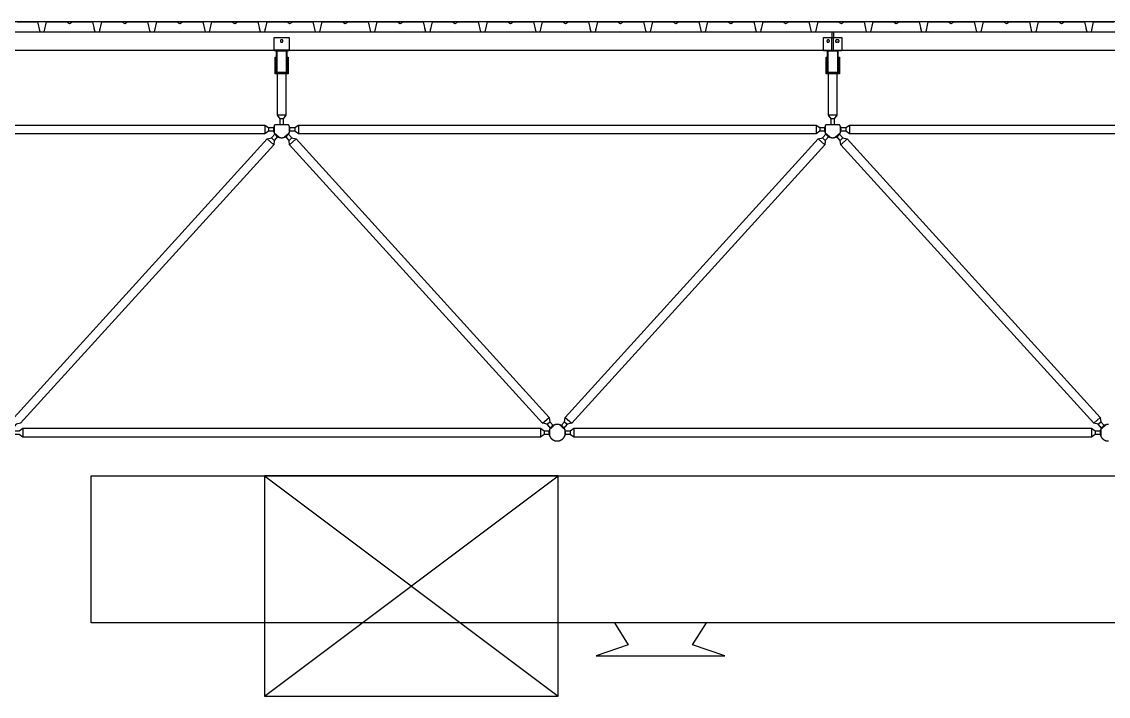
# Model space of a CAD drawing. Header units: centimetres. Extents: x 26200 to 152500, y -600 to 9300.
# Drawn here: x 144473 to 145065, y 1680 to 2047 of the extents above; entities that cross this region are included whole.
import ezdxf

# ---------------------------------------------------------------- set-up
doc = ezdxf.new("R2010")
doc.units = ezdxf.units.CM
for name, color, linetype in [('ROTAS-KESIT-KANAL-DONUS', 4, 'Continuous'), ('ROTAS-KESIT-KANAL-UFLEME', 20, 'Continuous'), ('ROTAS-MIMARI-KESIT', 8, 'Continuous')]:
    doc.layers.add(name, color=color, linetype=linetype)

msp = doc.modelspace()

# ---------------------------------------------------------------- linework, layer by layer
at = {"layer": 'ROTAS-KESIT-KANAL-DONUS'}
for p, q in [((144605.31, 1680), (144765.31, 1800)), ((144605.31, 1800), (144765.31, 1680))]:
    msp.add_line(p, q, dxfattribs=at)
msp.add_lwpolyline([(144605.31, 1680), (144765.31, 1680), (144765.31, 1800), (144605.31, 1800)], close=True, dxfattribs=at)
at = {"layer": 'ROTAS-KESIT-KANAL-UFLEME'}
msp.add_lwpolyline([(144511.07, 1800), (145133.04, 1800), (145133.04, 1720), (144511.07, 1720)], close=True, dxfattribs=at)
msp.add_lwpolyline([(144795.92, 1720), (144803.42, 1708), (144785.92, 1702), (144855.92, 1702), (144838.42, 1708), (144845.92, 1720)], dxfattribs=at)
at = {"layer": 'ROTAS-MIMARI-KESIT'}
for points in [[(147194.7, 2046.99), (129122.2, 2046.99)], [(144470.74, 2046.99), (144481.74, 2046.99), (144482.99, 2041.49), (144485.49, 2041.49), (144486.74, 2046.99), (144497.74, 2046.99), (144499.24, 2045.99), (144500.74, 2046.99), (144511.74, 2046.99), (144512.99, 2041.49), (144515.49, 2041.49), (144515.93, 2043.44)], [(144512.54, 2043.44), (144512.99, 2041.49), (144515.49, 2041.49), (144516.74, 2046.99), (144527.74, 2046.99), (144529.24, 2045.99), (144530.74, 2046.99), (144541.74, 2046.99), (144542.99, 2041.49), (144545.49, 2041.49), (144546.74, 2046.99), (144557.74, 2046.99), (144559.24, 2045.99), (144560.74, 2046.99), (144571.74, 2046.99), (144572.99, 2041.49), (144575.49, 2041.49), (144576.74, 2046.99), (144587.74, 2046.99), (144589.24, 2045.99), (144590.74, 2046.99), (144601.74, 2046.99), (144602.99, 2041.49), (144605.49, 2041.49), (144605.93, 2043.44)], [(144602.54, 2043.44), (144602.99, 2041.49), (144605.49, 2041.49), (144606.74, 2046.99), (144617.74, 2046.99), (144619.24, 2045.99), (144620.74, 2046.99), (144631.74, 2046.99), (144632.99, 2041.49), (144635.49, 2041.49), (144636.74, 2046.99), (144647.74, 2046.99), (144649.24, 2045.99), (144650.74, 2046.99), (144661.74, 2046.99), (144662.99, 2041.49), (144665.49, 2041.49), (144666.74, 2046.99), (144677.74, 2046.99), (144679.24, 2045.99), (144680.74, 2046.99), (144691.74, 2046.99), (144692.99, 2041.49), (144695.49, 2041.49), (144695.93, 2043.44)], [(144692.54, 2043.44), (144692.99, 2041.49), (144695.49, 2041.49), (144696.74, 2046.99), (144707.74, 2046.99), (144709.24, 2045.99), (144710.74, 2046.99), (144721.74, 2046.99), (144722.99, 2041.49), (144725.49, 2041.49), (144726.74, 2046.99), (144737.74, 2046.99), (144739.24, 2045.99), (144740.74, 2046.99), (144751.74, 2046.99), (144752.99, 2041.49), (144755.49, 2041.49), (144756.74, 2046.99), (144767.74, 2046.99), (144769.24, 2045.99), (144770.74, 2046.99), (144781.74, 2046.99), (144782.99, 2041.49), (144785.49, 2041.49), (144785.93, 2043.44)], [(144782.54, 2043.44), (144782.99, 2041.49), (144785.49, 2041.49), (144786.74, 2046.99), (144797.74, 2046.99), (144799.24, 2045.99), (144800.74, 2046.99), (144811.74, 2046.99), (144812.99, 2041.49), (144815.49, 2041.49), (144816.74, 2046.99), (144827.74, 2046.99), (144829.24, 2045.99), (144830.74, 2046.99), (144841.74, 2046.99), (144842.99, 2041.49), (144845.49, 2041.49), (144846.74, 2046.99), (144857.74, 2046.99), (144859.24, 2045.99), (144860.74, 2046.99), (144871.74, 2046.99), (144872.99, 2041.49), (144875.49, 2041.49), (144875.93, 2043.44)], [(144872.54, 2043.44), (144872.99, 2041.49), (144875.49, 2041.49), (144876.74, 2046.99), (144887.74, 2046.99), (144889.24, 2045.99), (144890.74, 2046.99), (144901.74, 2046.99), (144902.99, 2041.49), (144905.49, 2041.49), (144906.74, 2046.99), (144917.74, 2046.99), (144919.24, 2045.99), (144920.74, 2046.99), (144931.74, 2046.99), (144932.99, 2041.49), (144935.49, 2041.49), (144936.74, 2046.99), (144947.74, 2046.99), (144949.24, 2045.99), (144950.74, 2046.99), (144961.74, 2046.99), (144962.99, 2041.49), (144965.49, 2041.49), (144965.93, 2043.44)], [(144962.54, 2043.44), (144962.99, 2041.49), (144965.49, 2041.49), (144966.74, 2046.99), (144977.74, 2046.99), (144979.24, 2045.99), (144980.74, 2046.99), (144991.74, 2046.99), (144992.99, 2041.49), (144995.49, 2041.49), (144996.74, 2046.99), (145007.74, 2046.99), (145009.24, 2045.99), (145010.74, 2046.99), (145021.74, 2046.99), (145022.99, 2041.49), (145025.49, 2041.49), (145026.74, 2046.99), (145037.74, 2046.99), (145039.24, 2045.99), (145040.74, 2046.99), (145051.74, 2046.99), (145052.99, 2041.49), (145055.49, 2041.49), (145055.93, 2043.44)], [(145052.54, 2043.44), (145052.99, 2041.49), (145055.49, 2041.49), (145056.74, 2046.99), (145067.74, 2046.99)], [(138119.7, 2041.49), (147187.2, 2041.49)], [(144914.2, 2041.49), (144914.2, 2038.49)], [(144915.2, 2041.49), (144915.2, 2038.49)], [(144914.2, 2031.49), (144914.2, 2038.49)], [(144915.2, 2031.49), (144915.2, 2038.49)], [(144916.9, 2037.19), (144916.88, 2037.19), (144916.87, 2037.19), (144916.85, 2037.18), (144916.83, 2037.18), (144916.82, 2037.18), (144916.8, 2037.18), (144916.79, 2037.18), (144916.77, 2037.17), (144916.75, 2037.17), (144916.74, 2037.17), (144916.72, 2037.16), (144916.7, 2037.16), (144916.69, 2037.15), (144916.67, 2037.15), (144916.66, 2037.14), (144916.64, 2037.14), (144916.62, 2037.13), (144916.61, 2037.12), (144916.59, 2037.12), (144916.58, 2037.11), (144916.56, 2037.1), (144916.54, 2037.09), (144916.53, 2037.08), (144916.51, 2037.07), (144916.5, 2037.06), (144916.48, 2037.05), (144916.47, 2037.04), (144916.46, 2037.03), (144916.44, 2037.02), (144916.43, 2037.01), (144916.42, 2036.99), (144916.4, 2036.98), (144916.39, 2036.97), (144916.38, 2036.96), (144916.37, 2036.94), (144916.35, 2036.93), (144916.34, 2036.91), (144916.33, 2036.9), (144916.32, 2036.88), (144916.31, 2036.87), (144916.3, 2036.85), (144916.29, 2036.84), (144916.28, 2036.82), (144916.28, 2036.81), (144916.27, 2036.79), (144916.26, 2036.78), (144916.25, 2036.76), (144916.25, 2036.74), (144916.24, 2036.73), (144916.23, 2036.71), (144916.23, 2036.7), (144916.22, 2036.68), (144916.22, 2036.66), (144916.22, 2036.65), (144916.21, 2036.63), (144916.21, 2036.61), (144916.21, 2036.6), (144916.2, 2036.58), (144916.2, 2036.57), (144916.2, 2036.55), (144916.2, 2036.53), (144916.2, 2036.52), (144916.2, 2036.5), (144916.2, 2036.49), (144916.2, 2036.47), (144916.2, 2036.46), (144916.2, 2036.44), (144916.2, 2036.42), (144916.2, 2036.41), (144916.2, 2036.39), (144916.21, 2036.38), (144916.21, 2036.36), (144916.21, 2036.34), (144916.22, 2036.33), (144916.22, 2036.31), (144916.22, 2036.29), (144916.23, 2036.28), (144916.23, 2036.26), (144916.24, 2036.25), (144916.25, 2036.23), (144916.25, 2036.21), (144916.26, 2036.2), (144916.27, 2036.18), (144916.28, 2036.16), (144916.28, 2036.15), (144916.29, 2036.13), (144916.3, 2036.12), (144916.31, 2036.1), (144916.32, 2036.09), (144916.33, 2036.07), (144916.34, 2036.06), (144916.35, 2036.05), (144916.37, 2036.03), (144916.38, 2036.02), (144916.39, 2036), (144916.4, 2035.99), (144916.42, 2035.98), (144916.43, 2035.97), (144916.44, 2035.95), (144916.46, 2035.94), (144916.47, 2035.93), (144916.48, 2035.92), (144916.5, 2035.91), (144916.51, 2035.9), (144916.53, 2035.89), (144916.54, 2035.88), (144916.56, 2035.87), (144916.58, 2035.86), (144916.59, 2035.86), (144916.61, 2035.85), (144916.62, 2035.84), (144916.64, 2035.84), (144916.66, 2035.83), (144916.67, 2035.82), (144916.69, 2035.82), (144916.7, 2035.81), (144916.72, 2035.81), (144916.74, 2035.81), (144916.75, 2035.8), (144916.77, 2035.8), (144916.79, 2035.8), (144916.8, 2035.79), (144916.82, 2035.79), (144916.83, 2035.79), (144916.85, 2035.79), (144916.87, 2035.79), (144916.88, 2035.79), (144916.9, 2035.79)], [(144917.5, 2037.19), (144916.9, 2037.19)], [(144917.5, 2035.79), (144916.9, 2035.79)], [(144917.5, 2035.79), (144917.51, 2035.79), (144917.53, 2035.79), (144917.54, 2035.79), (144917.56, 2035.79), (144917.58, 2035.79), (144917.59, 2035.79), (144917.61, 2035.8), (144917.62, 2035.8), (144917.64, 2035.8), (144917.66, 2035.81), (144917.67, 2035.81), (144917.69, 2035.81), (144917.71, 2035.82), (144917.72, 2035.82), (144917.74, 2035.83), (144917.76, 2035.84), (144917.77, 2035.84), (144917.79, 2035.85), (144917.8, 2035.86), (144917.82, 2035.86), (144917.83, 2035.87), (144917.85, 2035.88), (144917.87, 2035.89), (144917.88, 2035.9), (144917.9, 2035.91), (144917.91, 2035.92), (144917.92, 2035.93), (144917.94, 2035.94), (144917.95, 2035.95), (144917.97, 2035.97), (144917.98, 2035.98), (144917.99, 2035.99), (144918.01, 2036), (144918.02, 2036.02), (144918.03, 2036.03), (144918.04, 2036.05), (144918.05, 2036.06), (144918.06, 2036.07), (144918.07, 2036.09), (144918.08, 2036.1), (144918.09, 2036.12), (144918.1, 2036.13), (144918.11, 2036.15), (144918.12, 2036.16), (144918.13, 2036.18), (144918.13, 2036.2), (144918.14, 2036.21), (144918.15, 2036.23), (144918.15, 2036.25), (144918.16, 2036.26), (144918.17, 2036.28), (144918.17, 2036.29), (144918.17, 2036.31), (144918.18, 2036.33), (144918.18, 2036.34), (144918.19, 2036.36), (144918.19, 2036.38), (144918.19, 2036.39), (144918.19, 2036.41), (144918.19, 2036.42), (144918.2, 2036.44), (144918.2, 2036.46), (144918.2, 2036.47), (144918.2, 2036.49), (144918.2, 2036.5), (144918.2, 2036.52), (144918.2, 2036.53), (144918.19, 2036.55), (144918.19, 2036.57), (144918.19, 2036.58), (144918.19, 2036.6), (144918.19, 2036.61), (144918.18, 2036.63), (144918.18, 2036.65), (144918.17, 2036.66), (144918.17, 2036.68), (144918.17, 2036.7), (144918.16, 2036.71), (144918.15, 2036.73), (144918.15, 2036.74), (144918.14, 2036.76), (144918.13, 2036.78), (144918.13, 2036.79), (144918.12, 2036.81), (144918.11, 2036.82), (144918.1, 2036.84), (144918.09, 2036.85), (144918.08, 2036.87), (144918.07, 2036.88), (144918.06, 2036.9), (144918.05, 2036.91), (144918.04, 2036.93), (144918.03, 2036.94), (144918.02, 2036.96), (144918.01, 2036.97), (144917.99, 2036.98), (144917.98, 2036.99), (144917.97, 2037.01), (144917.95, 2037.02), (144917.94, 2037.03), (144917.92, 2037.04), (144917.91, 2037.05), (144917.9, 2037.06), (144917.88, 2037.07), (144917.87, 2037.08), (144917.85, 2037.09), (144917.83, 2037.1), (144917.82, 2037.11), (144917.8, 2037.12), (144917.79, 2037.12), (144917.77, 2037.13), (144917.76, 2037.14), (144917.74, 2037.14), (144917.72, 2037.15), (144917.71, 2037.15), (144917.69, 2037.16), (144917.67, 2037.16), (144917.66, 2037.17), (144917.64, 2037.17), (144917.62, 2037.17), (144917.61, 2037.18), (144917.59, 2037.18), (144917.58, 2037.18), (144917.56, 2037.18), (144917.54, 2037.18), (144917.53, 2037.19), (144917.51, 2037.19), (144917.5, 2037.19)], [(138119.7, 2031.49), (147187.2, 2031.49)], [(144618.7, 2031.49), (144610.7, 2031.49)], [(144617.7, 2019.19), (144617.7, 2031.19), (144611.7, 2031.19), (144611.7, 2019.19)], [(144909.7, 2031.49), (144919.7, 2031.49)], [(144917.7, 2019.19), (144917.7, 2031.19), (144911.7, 2031.19), (144911.7, 2019.19)], [(144611.1, 2025.89), (144611.6, 2025.89)], [(144611.1, 2024.49), (144611.6, 2024.49)], [(144617.8, 2025.89), (144618.3, 2025.89)], [(144617.8, 2024.49), (144618.3, 2024.49)], [(144911.1, 2025.89), (144911.6, 2025.89)], [(144911.1, 2024.49), (144911.6, 2024.49)], [(144917.8, 2025.89), (144918.3, 2025.89)], [(144917.8, 2024.49), (144918.3, 2024.49)], [(144612.28, 2018.69), (144612.28, 1996.09), (144613.7, 1994.09), (144613.7, 1991.09)], [(144615.7, 1991.09), (144615.7, 1994.09), (144617.11, 1996.09), (144617.11, 2018.69)], [(144912.28, 2018.69), (144912.28, 1996.09), (144913.7, 1994.09), (144913.7, 1991.09)], [(144915.7, 1991.09), (144915.7, 1994.09), (144917.11, 1996.09), (144917.11, 2018.69)], [(144617.11, 1996.09), (144612.28, 1996.09)], [(144615.7, 1994.09), (144613.7, 1994.09)], [(144917.11, 1996.09), (144912.28, 1996.09)], [(144915.7, 1994.09), (144913.7, 1994.09)], [(144318.8, 1989.39), (144321.8, 1989.39), (144323.8, 1990.8), (144605.6, 1990.8), (144607.6, 1989.39), (144610.6, 1989.39)], [(144605.6, 1990.8), (144605.6, 1985.97)], [(144607.6, 1989.39), (144607.6, 1987.39)], [(144611.1, 1991.09), (144611.01, 1990.97), (144610.93, 1990.84), (144610.85, 1990.71), (144610.77, 1990.58), (144610.7, 1990.45), (144610.63, 1990.31), (144610.56, 1990.17), (144610.51, 1990.02), (144610.45, 1989.88), (144610.43, 1989.8), (144610.4, 1989.73), (144610.38, 1989.65), (144610.36, 1989.57), (144610.34, 1989.5), (144610.32, 1989.42), (144610.3, 1989.34), (144610.28, 1989.26), (144610.27, 1989.19), (144610.26, 1989.11), (144610.24, 1989.03), (144610.23, 1988.95), (144610.22, 1988.87), (144610.22, 1988.79), (144610.21, 1988.71), (144610.2, 1988.63), (144610.2, 1988.55), (144610.2, 1988.47), (144610.2, 1988.39), (144610.2, 1988.31), (144610.2, 1988.23), (144610.2, 1988.15), (144610.21, 1988.07), (144610.21, 1987.99), (144610.22, 1987.92), (144610.23, 1987.84), (144610.24, 1987.76), (144610.25, 1987.68), (144610.28, 1987.53), (144610.31, 1987.37), (144610.35, 1987.22), (144610.39, 1987.07), (144610.44, 1986.93), (144610.49, 1986.79), (144610.55, 1986.65), (144610.61, 1986.51), (144610.67, 1986.37), (144610.74, 1986.24), (144610.81, 1986.11), (144610.89, 1985.98), (144610.98, 1985.86), (144611.07, 1985.73), (144611.16, 1985.61), (144611.26, 1985.49), (144611.36, 1985.37), (144611.47, 1985.25), (144611.52, 1985.2), (144611.58, 1985.14), (144611.64, 1985.09), (144611.69, 1985.04), (144611.75, 1984.98), (144611.81, 1984.93), (144611.88, 1984.88), (144611.94, 1984.83), (144612, 1984.78), (144612.07, 1984.74), (144612.13, 1984.69), (144612.2, 1984.65), (144612.26, 1984.6), (144612.33, 1984.56), (144612.4, 1984.52), (144612.47, 1984.48), (144612.54, 1984.44), (144612.61, 1984.4), (144612.68, 1984.36), (144612.75, 1984.33), (144612.82, 1984.3), (144612.9, 1984.26), (144612.97, 1984.23), (144613.04, 1984.2), (144613.12, 1984.17), (144613.19, 1984.15), (144613.27, 1984.12), (144613.34, 1984.1), (144613.49, 1984.05), (144613.64, 1984.01), (144613.79, 1983.98), (144613.95, 1983.95), (144614.1, 1983.93), (144614.25, 1983.91), (144614.4, 1983.9), (144614.55, 1983.89), (144614.7, 1983.89), (144614.85, 1983.89), (144615, 1983.9), (144615.15, 1983.91), (144615.3, 1983.93), (144615.45, 1983.95), (144615.6, 1983.98), (144615.75, 1984.01), (144615.9, 1984.05), (144616.05, 1984.1), (144616.13, 1984.12), (144616.2, 1984.15), (144616.28, 1984.17), (144616.35, 1984.2), (144616.43, 1984.23), (144616.5, 1984.26), (144616.57, 1984.3), (144616.64, 1984.33), (144616.71, 1984.36), (144616.79, 1984.4), (144616.86, 1984.44), (144616.93, 1984.48), (144616.99, 1984.52), (144617.06, 1984.56), (144617.13, 1984.6), (144617.2, 1984.65), (144617.26, 1984.69), (144617.33, 1984.74), (144617.39, 1984.78), (144617.46, 1984.83), (144617.52, 1984.88), (144617.58, 1984.93), (144617.64, 1984.98), (144617.7, 1985.04), (144617.76, 1985.09), (144617.82, 1985.14), (144617.87, 1985.2), (144617.93, 1985.25), (144618.04, 1985.37), (144618.14, 1985.49), (144618.24, 1985.61), (144618.33, 1985.73), (144618.42, 1985.86), (144618.5, 1985.98), (144618.58, 1986.11), (144618.65, 1986.24), (144618.72, 1986.37), (144618.79, 1986.51), (144618.85, 1986.65), (144618.9, 1986.79), (144618.95, 1986.93), (144619, 1987.07), (144619.04, 1987.22), (144619.08, 1987.37), (144619.11, 1987.53), (144619.14, 1987.68), (144619.15, 1987.76), (144619.16, 1987.84), (144619.17, 1987.92), (144619.18, 1987.99), (144619.19, 1988.07), (144619.19, 1988.15), (144619.19, 1988.23), (144619.2, 1988.31), (144619.2, 1988.39), (144619.2, 1988.47), (144619.19, 1988.55), (144619.19, 1988.63), (144619.19, 1988.71), (144619.18, 1988.79), (144619.17, 1988.87), (144619.16, 1988.95), (144619.15, 1989.03), (144619.14, 1989.11), (144619.13, 1989.19), (144619.11, 1989.26), (144619.09, 1989.34), (144619.08, 1989.42), (144619.06, 1989.5), (144619.04, 1989.57), (144619.02, 1989.65), (144618.99, 1989.73), (144618.97, 1989.8), (144618.94, 1989.88), (144618.89, 1990.02), (144618.83, 1990.17), (144618.77, 1990.31), (144618.7, 1990.45), (144618.63, 1990.58), (144618.55, 1990.71), (144618.47, 1990.84), (144618.38, 1990.97), (144618.3, 1991.09)], [(144610.6, 1990.24), (144610.6, 1986.53)], [(144611.1, 1991.09), (144618.3, 1991.09)], [(144618.8, 1989.39), (144621.8, 1989.39), (144623.8, 1990.8), (144905.6, 1990.8), (144907.6, 1989.39), (144910.6, 1989.39)], [(144618.8, 1990.24), (144618.8, 1986.53)], [(144621.8, 1989.39), (144621.8, 1987.39)], [(144623.8, 1990.8), (144623.8, 1985.97)], [(144905.6, 1990.8), (144905.6, 1985.97)], [(144907.6, 1989.39), (144907.6, 1987.39)], [(144911.1, 1991.09), (144911.01, 1990.97), (144910.93, 1990.84), (144910.85, 1990.71), (144910.77, 1990.58), (144910.7, 1990.45), (144910.63, 1990.31), (144910.56, 1990.17), (144910.51, 1990.02), (144910.45, 1989.88), (144910.43, 1989.8), (144910.4, 1989.73), (144910.38, 1989.65), (144910.36, 1989.57), (144910.34, 1989.5), (144910.32, 1989.42), (144910.3, 1989.34), (144910.28, 1989.26), (144910.27, 1989.19), (144910.26, 1989.11), (144910.24, 1989.03), (144910.23, 1988.95), (144910.22, 1988.87), (144910.22, 1988.79), (144910.21, 1988.71), (144910.2, 1988.63), (144910.2, 1988.55), (144910.2, 1988.47), (144910.2, 1988.39), (144910.2, 1988.31), (144910.2, 1988.23), (144910.2, 1988.15), (144910.21, 1988.07), (144910.21, 1987.99), (144910.22, 1987.92), (144910.23, 1987.84), (144910.24, 1987.76), (144910.25, 1987.68), (144910.28, 1987.53), (144910.31, 1987.37), (144910.35, 1987.22), (144910.39, 1987.07), (144910.44, 1986.93), (144910.49, 1986.79), (144910.55, 1986.65), (144910.61, 1986.51), (144910.67, 1986.37), (144910.74, 1986.24), (144910.81, 1986.11), (144910.89, 1985.98), (144910.98, 1985.86), (144911.07, 1985.73), (144911.16, 1985.61), (144911.26, 1985.49), (144911.36, 1985.37), (144911.47, 1985.25), (144911.52, 1985.2), (144911.58, 1985.14), (144911.64, 1985.09), (144911.69, 1985.04), (144911.75, 1984.98), (144911.81, 1984.93), (144911.88, 1984.88), (144911.94, 1984.83), (144912, 1984.78), (144912.07, 1984.74), (144912.13, 1984.69), (144912.2, 1984.65), (144912.26, 1984.6), (144912.33, 1984.56), (144912.4, 1984.52), (144912.47, 1984.48), (144912.54, 1984.44), (144912.61, 1984.4), (144912.68, 1984.36), (144912.75, 1984.33), (144912.82, 1984.3), (144912.9, 1984.26), (144912.97, 1984.23), (144913.04, 1984.2), (144913.12, 1984.17), (144913.19, 1984.15), (144913.27, 1984.12), (144913.34, 1984.1), (144913.49, 1984.05), (144913.64, 1984.01), (144913.79, 1983.98), (144913.95, 1983.95), (144914.1, 1983.93), (144914.25, 1983.91), (144914.4, 1983.9), (144914.55, 1983.89), (144914.7, 1983.89), (144914.85, 1983.89), (144915, 1983.9), (144915.15, 1983.91), (144915.3, 1983.93), (144915.45, 1983.95), (144915.6, 1983.98), (144915.75, 1984.01), (144915.9, 1984.05), (144916.05, 1984.1), (144916.13, 1984.12), (144916.2, 1984.15), (144916.28, 1984.17), (144916.35, 1984.2), (144916.43, 1984.23), (144916.5, 1984.26), (144916.57, 1984.3), (144916.64, 1984.33), (144916.71, 1984.36), (144916.79, 1984.4), (144916.86, 1984.44), (144916.93, 1984.48), (144916.99, 1984.52), (144917.06, 1984.56), (144917.13, 1984.6), (144917.2, 1984.65), (144917.26, 1984.69), (144917.33, 1984.74), (144917.39, 1984.78), (144917.46, 1984.83), (144917.52, 1984.88), (144917.58, 1984.93), (144917.64, 1984.98), (144917.7, 1985.04), (144917.76, 1985.09), (144917.82, 1985.14), (144917.87, 1985.2), (144917.93, 1985.25), (144918.04, 1985.37), (144918.14, 1985.49), (144918.24, 1985.61), (144918.33, 1985.73), (144918.42, 1985.86), (144918.5, 1985.98), (144918.58, 1986.11), (144918.65, 1986.24), (144918.72, 1986.37), (144918.79, 1986.51), (144918.85, 1986.65), (144918.9, 1986.79), (144918.95, 1986.93), (144919, 1987.07), (144919.04, 1987.22), (144919.08, 1987.37), (144919.11, 1987.53), (144919.14, 1987.68), (144919.15, 1987.76), (144919.16, 1987.84), (144919.17, 1987.92), (144919.18, 1987.99), (144919.19, 1988.07), (144919.19, 1988.15), (144919.19, 1988.23), (144919.2, 1988.31), (144919.2, 1988.39), (144919.2, 1988.47), (144919.19, 1988.55), (144919.19, 1988.63), (144919.19, 1988.71), (144919.18, 1988.79), (144919.17, 1988.87), (144919.16, 1988.95), (144919.15, 1989.03), (144919.14, 1989.11), (144919.13, 1989.19), (144919.11, 1989.26), (144919.09, 1989.34), (144919.08, 1989.42), (144919.06, 1989.5), (144919.04, 1989.57), (144919.02, 1989.65), (144918.99, 1989.73), (144918.97, 1989.8), (144918.94, 1989.88), (144918.89, 1990.02), (144918.83, 1990.17), (144918.77, 1990.31), (144918.7, 1990.45), (144918.63, 1990.58), (144918.55, 1990.71), (144918.47, 1990.84), (144918.38, 1990.97), (144918.3, 1991.09)], [(144910.6, 1990.24), (144910.6, 1986.53)], [(144911.1, 1991.09), (144918.3, 1991.09)], [(144918.8, 1989.39), (144921.8, 1989.39), (144923.8, 1990.8), (145205.6, 1990.8), (145207.6, 1989.39), (145210.6, 1989.39)], [(144918.8, 1990.24), (144918.8, 1986.53)], [(144921.8, 1989.39), (144921.8, 1987.39)], [(144923.8, 1990.8), (144923.8, 1985.97)], [(144610.6, 1987.39), (144607.6, 1987.39), (144605.6, 1985.97), (144323.8, 1985.97), (144321.8, 1987.39), (144318.8, 1987.39)], [(144606.79, 1983.28), (144610.36, 1980.03)], [(144609.18, 1983.81), (144610.66, 1982.46)], [(144610.57, 1986.6), (144613.31, 1984.11)], [(144616.08, 1984.11), (144618.83, 1986.6)], [(144618.73, 1982.46), (144620.21, 1983.81)], [(144910.6, 1987.39), (144907.6, 1987.39), (144905.6, 1985.97), (144623.8, 1985.97), (144621.8, 1987.39), (144618.8, 1987.39)], [(144619.03, 1980.03), (144622.61, 1983.28)], [(144906.79, 1983.28), (144910.36, 1980.03)], [(144909.18, 1983.81), (144910.66, 1982.46)], [(144910.57, 1986.6), (144913.31, 1984.11)], [(144916.08, 1984.11), (144918.83, 1986.6)], [(144918.73, 1982.46), (144920.21, 1983.81)], [(145210.6, 1987.39), (145207.6, 1987.39), (145205.6, 1985.97), (144923.8, 1985.97), (144921.8, 1987.39), (144918.8, 1987.39)], [(144919.03, 1980.03), (144922.61, 1983.28)], [(144756.79, 1828.5), (144760.36, 1831.74)], [(144759.18, 1827.97), (144760.66, 1829.31)], [(144768.73, 1829.31), (144770.21, 1827.97)], [(144769.03, 1831.74), (144772.61, 1828.5)], [(145056.79, 1828.5), (145060.36, 1831.74)], [(145059.18, 1827.97), (145060.66, 1829.31)], [(145064.8, 1827.89), (145064.7, 1827.89), (145064.6, 1827.89), (145064.5, 1827.88), (145064.4, 1827.88), (145064.29, 1827.87), (145064.19, 1827.86), (145064.09, 1827.84), (145063.98, 1827.83), (145063.88, 1827.81), (145063.77, 1827.79), (145063.67, 1827.77), (145063.56, 1827.74), (145063.46, 1827.71), (145063.35, 1827.68), (145063.25, 1827.65), (145063.15, 1827.61), (145063.04, 1827.57), (145062.94, 1827.53), (145062.83, 1827.48), (145062.73, 1827.43), (145062.63, 1827.38), (145062.53, 1827.33), (145062.43, 1827.27), (145062.33, 1827.21), (145062.24, 1827.15), (145062.14, 1827.09), (145062.04, 1827.02), (145061.95, 1826.95), (145061.86, 1826.88), (145061.77, 1826.81), (145061.68, 1826.73), (145061.6, 1826.65), (145061.52, 1826.57), (145061.43, 1826.49), (145061.36, 1826.4), (145061.28, 1826.31), (145061.2, 1826.22), (145061.13, 1826.13), (145061.06, 1826.04), (145061, 1825.94), (145060.93, 1825.85), (145060.87, 1825.75), (145060.81, 1825.65), (145060.75, 1825.55), (145060.7, 1825.45), (145060.65, 1825.35), (145060.6, 1825.25), (145060.56, 1825.15), (145060.51, 1825.04), (145060.47, 1824.94), (145060.44, 1824.83), (145060.4, 1824.73), (145060.37, 1824.62), (145060.34, 1824.52), (145060.32, 1824.41), (145060.29, 1824.31), (145060.27, 1824.21), (145060.25, 1824.1), (145060.24, 1824), (145060.23, 1823.89), (145060.22, 1823.79), (145060.21, 1823.69), (145060.2, 1823.59), (145060.2, 1823.49), (145060.2, 1823.39), (145060.2, 1823.29), (145060.2, 1823.19), (145060.21, 1823.08), (145060.22, 1822.98), (145060.23, 1822.88), (145060.24, 1822.78), (145060.25, 1822.67), (145060.27, 1822.57), (145060.29, 1822.46), (145060.32, 1822.36), (145060.34, 1822.25), (145060.37, 1822.15), (145060.4, 1822.04), (145060.44, 1821.94), (145060.47, 1821.83), (145060.51, 1821.73), (145060.56, 1821.63), (145060.6, 1821.52), (145060.65, 1821.42), (145060.7, 1821.32), (145060.75, 1821.22), (145060.81, 1821.12), (145060.87, 1821.02), (145060.93, 1820.92), (145061, 1820.83), (145061.06, 1820.73), (145061.13, 1820.64), (145061.2, 1820.55), (145061.28, 1820.46), (145061.36, 1820.37), (145061.43, 1820.29), (145061.52, 1820.2), (145061.6, 1820.12), (145061.68, 1820.04), (145061.77, 1819.97), (145061.86, 1819.89), (145061.95, 1819.82), (145062.04, 1819.75), (145062.14, 1819.68), (145062.24, 1819.62), (145062.33, 1819.56), (145062.43, 1819.5), (145062.53, 1819.44), (145062.63, 1819.39), (145062.73, 1819.34), (145062.83, 1819.29), (145062.94, 1819.25), (145063.04, 1819.2), (145063.15, 1819.16), (145063.25, 1819.13), (145063.35, 1819.09), (145063.46, 1819.06), (145063.56, 1819.03), (145063.67, 1819.01), (145063.77, 1818.98), (145063.88, 1818.96), (145063.98, 1818.94), (145064.09, 1818.93), (145064.19, 1818.92), (145064.29, 1818.9), (145064.4, 1818.9), (145064.5, 1818.89), (145064.6, 1818.89), (145064.7, 1818.89), (145064.8, 1818.89)], [(144468.8, 1824.39), (144471.8, 1824.39), (144473.8, 1825.8), (144755.6, 1825.8), (144757.6, 1824.39), (144760.6, 1824.39)], [(144760.6, 1822.39), (144757.6, 1822.39), (144755.6, 1820.97), (144473.8, 1820.97), (144471.8, 1822.39), (144468.8, 1822.39)], [(144473.8, 1825.8), (144473.8, 1820.97)], [(144755.6, 1825.8), (144755.6, 1820.97)], [(144757.6, 1824.39), (144757.6, 1822.39)], [(144760.57, 1825.17), (144763.31, 1827.67)], [(144760.6, 1825.24), (144760.6, 1821.53)], [(144766.08, 1827.67), (144768.83, 1825.17)], [(144768.8, 1824.39), (144771.8, 1824.39), (144773.8, 1825.8), (145055.6, 1825.8), (145057.6, 1824.39), (145060.6, 1824.39)], [(144768.8, 1825.24), (144768.8, 1821.53)], [(145060.6, 1822.39), (145057.6, 1822.39), (145055.6, 1820.97), (144773.8, 1820.97), (144771.8, 1822.39), (144768.8, 1822.39)], [(144771.8, 1824.39), (144771.8, 1822.39)], [(144773.8, 1825.8), (144773.8, 1820.97)], [(145055.6, 1825.8), (145055.6, 1820.97)], [(145057.6, 1824.39), (145057.6, 1822.39)], [(145060.57, 1825.17), (145063.31, 1827.67)], [(145060.6, 1825.24), (145060.6, 1821.53)]]:
    msp.add_lwpolyline(points, dxfattribs=at)
for points in [[(144610.7, 2038.49), (144618.7, 2038.49), (144618.7, 2031.19), (144610.7, 2031.19)], [(144615.4, 2036.49), (144615.4, 2036.5), (144615.4, 2036.52), (144615.4, 2036.53), (144615.39, 2036.55), (144615.39, 2036.57), (144615.39, 2036.58), (144615.39, 2036.6), (144615.39, 2036.61), (144615.38, 2036.63), (144615.38, 2036.65), (144615.37, 2036.66), (144615.37, 2036.68), (144615.37, 2036.7), (144615.36, 2036.71), (144615.35, 2036.73), (144615.35, 2036.74), (144615.34, 2036.76), (144615.33, 2036.78), (144615.33, 2036.79), (144615.32, 2036.81), (144615.31, 2036.82), (144615.3, 2036.84), (144615.29, 2036.85), (144615.28, 2036.87), (144615.27, 2036.88), (144615.26, 2036.9), (144615.25, 2036.91), (144615.24, 2036.93), (144615.23, 2036.94), (144615.22, 2036.96), (144615.21, 2036.97), (144615.19, 2036.98), (144615.18, 2036.99), (144615.17, 2037.01), (144615.15, 2037.02), (144615.14, 2037.03), (144615.12, 2037.04), (144615.11, 2037.05), (144615.1, 2037.06), (144615.08, 2037.07), (144615.07, 2037.08), (144615.05, 2037.09), (144615.03, 2037.1), (144615.02, 2037.11), (144615, 2037.12), (144614.99, 2037.12), (144614.97, 2037.13), (144614.96, 2037.14), (144614.94, 2037.14), (144614.92, 2037.15), (144614.91, 2037.15), (144614.89, 2037.16), (144614.87, 2037.16), (144614.86, 2037.17), (144614.84, 2037.17), (144614.82, 2037.17), (144614.81, 2037.18), (144614.79, 2037.18), (144614.78, 2037.18), (144614.76, 2037.18), (144614.74, 2037.19), (144614.73, 2037.19), (144614.71, 2037.19), (144614.7, 2037.19), (144614.68, 2037.19), (144614.67, 2037.19), (144614.65, 2037.19), (144614.63, 2037.18), (144614.62, 2037.18), (144614.6, 2037.18), (144614.59, 2037.18), (144614.57, 2037.17), (144614.55, 2037.17), (144614.54, 2037.17), (144614.52, 2037.16), (144614.5, 2037.16), (144614.49, 2037.15), (144614.47, 2037.15), (144614.46, 2037.14), (144614.44, 2037.14), (144614.42, 2037.13), (144614.41, 2037.12), (144614.39, 2037.12), (144614.38, 2037.11), (144614.36, 2037.1), (144614.34, 2037.09), (144614.33, 2037.08), (144614.31, 2037.07), (144614.3, 2037.06), (144614.28, 2037.05), (144614.27, 2037.04), (144614.26, 2037.03), (144614.24, 2037.02), (144614.23, 2037.01), (144614.22, 2036.99), (144614.2, 2036.98), (144614.19, 2036.97), (144614.18, 2036.96), (144614.17, 2036.94), (144614.15, 2036.93), (144614.14, 2036.91), (144614.13, 2036.9), (144614.12, 2036.88), (144614.11, 2036.87), (144614.1, 2036.85), (144614.09, 2036.84), (144614.08, 2036.82), (144614.08, 2036.81), (144614.07, 2036.79), (144614.06, 2036.78), (144614.05, 2036.76), (144614.05, 2036.74), (144614.04, 2036.73), (144614.03, 2036.71), (144614.03, 2036.7), (144614.02, 2036.68), (144614.02, 2036.66), (144614.02, 2036.65), (144614.01, 2036.63), (144614.01, 2036.61), (144614.01, 2036.6), (144614, 2036.58), (144614, 2036.57), (144614, 2036.55), (144614, 2036.53), (144614, 2036.52), (144614, 2036.5), (144614, 2036.49), (144614, 2036.47), (144614, 2036.46), (144614, 2036.44), (144614, 2036.42), (144614, 2036.41), (144614, 2036.39), (144614.01, 2036.38), (144614.01, 2036.36), (144614.01, 2036.34), (144614.02, 2036.33), (144614.02, 2036.31), (144614.02, 2036.29), (144614.03, 2036.28), (144614.03, 2036.26), (144614.04, 2036.25), (144614.05, 2036.23), (144614.05, 2036.21), (144614.06, 2036.2), (144614.07, 2036.18), (144614.08, 2036.17), (144614.08, 2036.15), (144614.09, 2036.13), (144614.1, 2036.12), (144614.11, 2036.1), (144614.12, 2036.09), (144614.13, 2036.07), (144614.14, 2036.06), (144614.15, 2036.05), (144614.17, 2036.03), (144614.18, 2036.02), (144614.19, 2036), (144614.2, 2035.99), (144614.22, 2035.98), (144614.23, 2035.97), (144614.24, 2035.95), (144614.26, 2035.94), (144614.27, 2035.93), (144614.28, 2035.92), (144614.3, 2035.91), (144614.31, 2035.9), (144614.33, 2035.89), (144614.34, 2035.88), (144614.36, 2035.87), (144614.38, 2035.86), (144614.39, 2035.86), (144614.41, 2035.85), (144614.42, 2035.84), (144614.44, 2035.84), (144614.46, 2035.83), (144614.47, 2035.82), (144614.49, 2035.82), (144614.5, 2035.81), (144614.52, 2035.81), (144614.54, 2035.81), (144614.55, 2035.8), (144614.57, 2035.8), (144614.59, 2035.8), (144614.6, 2035.79), (144614.62, 2035.79), (144614.63, 2035.79), (144614.65, 2035.79), (144614.67, 2035.79), (144614.68, 2035.79), (144614.7, 2035.79), (144614.71, 2035.79), (144614.73, 2035.79), (144614.74, 2035.79), (144614.76, 2035.79), (144614.78, 2035.79), (144614.79, 2035.79), (144614.81, 2035.8), (144614.82, 2035.8), (144614.84, 2035.8), (144614.86, 2035.81), (144614.87, 2035.81), (144614.89, 2035.81), (144614.91, 2035.82), (144614.92, 2035.82), (144614.94, 2035.83), (144614.96, 2035.84), (144614.97, 2035.84), (144614.99, 2035.85), (144615, 2035.86), (144615.02, 2035.86), (144615.03, 2035.87), (144615.05, 2035.88), (144615.07, 2035.89), (144615.08, 2035.9), (144615.1, 2035.91), (144615.11, 2035.92), (144615.12, 2035.93), (144615.14, 2035.94), (144615.15, 2035.95), (144615.17, 2035.97), (144615.18, 2035.98), (144615.19, 2035.99), (144615.21, 2036), (144615.22, 2036.02), (144615.23, 2036.03), (144615.24, 2036.05), (144615.25, 2036.06), (144615.26, 2036.07), (144615.27, 2036.09), (144615.28, 2036.1), (144615.29, 2036.12), (144615.3, 2036.13), (144615.31, 2036.15), (144615.32, 2036.17), (144615.33, 2036.18), (144615.33, 2036.2), (144615.34, 2036.21), (144615.35, 2036.23), (144615.35, 2036.25), (144615.36, 2036.26), (144615.37, 2036.28), (144615.37, 2036.29), (144615.37, 2036.31), (144615.38, 2036.33), (144615.38, 2036.34), (144615.39, 2036.36), (144615.39, 2036.38), (144615.39, 2036.39), (144615.39, 2036.41), (144615.39, 2036.42), (144615.4, 2036.44), (144615.4, 2036.46), (144615.4, 2036.47)], [(144909.7, 2038.49), (144919.7, 2038.49), (144919.7, 2031.19), (144909.7, 2031.19)], [(144912.9, 2036.49), (144912.9, 2036.5), (144912.9, 2036.52), (144912.9, 2036.53), (144912.89, 2036.55), (144912.89, 2036.57), (144912.89, 2036.58), (144912.89, 2036.6), (144912.89, 2036.61), (144912.88, 2036.63), (144912.88, 2036.65), (144912.87, 2036.66), (144912.87, 2036.68), (144912.87, 2036.7), (144912.86, 2036.71), (144912.85, 2036.73), (144912.85, 2036.74), (144912.84, 2036.76), (144912.83, 2036.78), (144912.83, 2036.79), (144912.82, 2036.81), (144912.81, 2036.82), (144912.8, 2036.84), (144912.79, 2036.85), (144912.78, 2036.87), (144912.77, 2036.88), (144912.76, 2036.9), (144912.75, 2036.91), (144912.74, 2036.93), (144912.73, 2036.94), (144912.72, 2036.96), (144912.71, 2036.97), (144912.69, 2036.98), (144912.68, 2036.99), (144912.67, 2037.01), (144912.65, 2037.02), (144912.64, 2037.03), (144912.62, 2037.04), (144912.61, 2037.05), (144912.6, 2037.06), (144912.58, 2037.07), (144912.57, 2037.08), (144912.55, 2037.09), (144912.53, 2037.1), (144912.52, 2037.11), (144912.5, 2037.12), (144912.49, 2037.12), (144912.47, 2037.13), (144912.46, 2037.14), (144912.44, 2037.14), (144912.42, 2037.15), (144912.41, 2037.15), (144912.39, 2037.16), (144912.37, 2037.16), (144912.36, 2037.17), (144912.34, 2037.17), (144912.32, 2037.17), (144912.31, 2037.18), (144912.29, 2037.18), (144912.28, 2037.18), (144912.26, 2037.18), (144912.24, 2037.18), (144912.23, 2037.19), (144912.21, 2037.19), (144912.2, 2037.19), (144912.18, 2037.19), (144912.17, 2037.19), (144912.15, 2037.18), (144912.13, 2037.18), (144912.12, 2037.18), (144912.1, 2037.18), (144912.09, 2037.18), (144912.07, 2037.17), (144912.05, 2037.17), (144912.04, 2037.17), (144912.02, 2037.16), (144912, 2037.16), (144911.99, 2037.15), (144911.97, 2037.15), (144911.96, 2037.14), (144911.94, 2037.14), (144911.92, 2037.13), (144911.91, 2037.12), (144911.89, 2037.12), (144911.88, 2037.11), (144911.86, 2037.1), (144911.84, 2037.09), (144911.83, 2037.08), (144911.81, 2037.07), (144911.8, 2037.06), (144911.78, 2037.05), (144911.77, 2037.04), (144911.76, 2037.03), (144911.74, 2037.02), (144911.73, 2037.01), (144911.72, 2036.99), (144911.7, 2036.98), (144911.69, 2036.97), (144911.68, 2036.96), (144911.67, 2036.94), (144911.65, 2036.93), (144911.64, 2036.91), (144911.63, 2036.9), (144911.62, 2036.88), (144911.61, 2036.87), (144911.6, 2036.85), (144911.59, 2036.84), (144911.58, 2036.82), (144911.58, 2036.81), (144911.57, 2036.79), (144911.56, 2036.78), (144911.55, 2036.76), (144911.55, 2036.74), (144911.54, 2036.73), (144911.53, 2036.71), (144911.53, 2036.7), (144911.52, 2036.68), (144911.52, 2036.66), (144911.52, 2036.65), (144911.51, 2036.63), (144911.51, 2036.61), (144911.51, 2036.6), (144911.5, 2036.58), (144911.5, 2036.57), (144911.5, 2036.55), (144911.5, 2036.53), (144911.5, 2036.52), (144911.5, 2036.5), (144911.5, 2036.49), (144911.5, 2036.47), (144911.5, 2036.46), (144911.5, 2036.44), (144911.5, 2036.42), (144911.5, 2036.41), (144911.5, 2036.39), (144911.51, 2036.38), (144911.51, 2036.36), (144911.51, 2036.34), (144911.52, 2036.33), (144911.52, 2036.31), (144911.52, 2036.29), (144911.53, 2036.28), (144911.53, 2036.26), (144911.54, 2036.25), (144911.55, 2036.23), (144911.55, 2036.21), (144911.56, 2036.2), (144911.57, 2036.18), (144911.58, 2036.16), (144911.58, 2036.15), (144911.59, 2036.13), (144911.6, 2036.12), (144911.61, 2036.1), (144911.62, 2036.09), (144911.63, 2036.07), (144911.64, 2036.06), (144911.65, 2036.05), (144911.67, 2036.03), (144911.68, 2036.02), (144911.69, 2036), (144911.7, 2035.99), (144911.72, 2035.98), (144911.73, 2035.97), (144911.74, 2035.95), (144911.76, 2035.94), (144911.77, 2035.93), (144911.78, 2035.92), (144911.8, 2035.91), (144911.81, 2035.9), (144911.83, 2035.89), (144911.84, 2035.88), (144911.86, 2035.87), (144911.88, 2035.86), (144911.89, 2035.86), (144911.91, 2035.85), (144911.92, 2035.84), (144911.94, 2035.84), (144911.96, 2035.83), (144911.97, 2035.82), (144911.99, 2035.82), (144912, 2035.81), (144912.02, 2035.81), (144912.04, 2035.81), (144912.05, 2035.8), (144912.07, 2035.8), (144912.09, 2035.8), (144912.1, 2035.79), (144912.12, 2035.79), (144912.13, 2035.79), (144912.15, 2035.79), (144912.17, 2035.79), (144912.18, 2035.79), (144912.2, 2035.79), (144912.21, 2035.79), (144912.23, 2035.79), (144912.24, 2035.79), (144912.26, 2035.79), (144912.28, 2035.79), (144912.29, 2035.79), (144912.31, 2035.8), (144912.32, 2035.8), (144912.34, 2035.8), (144912.36, 2035.81), (144912.37, 2035.81), (144912.39, 2035.81), (144912.41, 2035.82), (144912.42, 2035.82), (144912.44, 2035.83), (144912.46, 2035.84), (144912.47, 2035.84), (144912.49, 2035.85), (144912.5, 2035.86), (144912.52, 2035.86), (144912.53, 2035.87), (144912.55, 2035.88), (144912.57, 2035.89), (144912.58, 2035.9), (144912.6, 2035.91), (144912.61, 2035.92), (144912.62, 2035.93), (144912.64, 2035.94), (144912.65, 2035.95), (144912.67, 2035.97), (144912.68, 2035.98), (144912.69, 2035.99), (144912.71, 2036), (144912.72, 2036.02), (144912.73, 2036.03), (144912.74, 2036.05), (144912.75, 2036.06), (144912.76, 2036.07), (144912.77, 2036.09), (144912.78, 2036.1), (144912.79, 2036.12), (144912.8, 2036.13), (144912.81, 2036.15), (144912.82, 2036.16), (144912.83, 2036.18), (144912.83, 2036.2), (144912.84, 2036.21), (144912.85, 2036.23), (144912.85, 2036.25), (144912.86, 2036.26), (144912.87, 2036.28), (144912.87, 2036.29), (144912.87, 2036.31), (144912.88, 2036.33), (144912.88, 2036.34), (144912.89, 2036.36), (144912.89, 2036.38), (144912.89, 2036.39), (144912.89, 2036.41), (144912.89, 2036.42), (144912.9, 2036.44), (144912.9, 2036.46), (144912.9, 2036.47)], [(144617.4, 2030.89), (144612, 2030.89), (144612, 2019.49), (144617.4, 2019.49)], [(144917.4, 2030.89), (144912, 2030.89), (144912, 2019.49), (144917.4, 2019.49)], [(144611.1, 2027.69), (144611.6, 2027.69), (144611.6, 2019.19), (144617.8, 2019.19), (144617.8, 2027.69), (144618.3, 2027.69), (144618.3, 2018.69), (144611.1, 2018.69)], [(144911.1, 2027.69), (144911.6, 2027.69), (144911.6, 2019.19), (144917.8, 2019.19), (144917.8, 2027.69), (144918.3, 2027.69), (144918.3, 2018.69), (144911.1, 2018.69)], [(144466.72, 1827.09), (144468.73, 1829.31), (144469.03, 1831.74), (144606.79, 1983.28), (144609.18, 1983.81), (144611.2, 1986.03), (144612.68, 1984.68), (144610.66, 1982.46), (144610.36, 1980.03), (144472.61, 1828.5), (144470.21, 1827.97), (144468.2, 1825.75)], [(144761.2, 1825.75), (144759.18, 1827.97), (144756.79, 1828.5), (144619.03, 1980.03), (144618.73, 1982.46), (144616.72, 1984.68), (144618.2, 1986.03), (144620.21, 1983.81), (144622.61, 1983.28), (144760.36, 1831.74), (144760.66, 1829.31), (144762.68, 1827.09)], [(144766.72, 1827.09), (144768.73, 1829.31), (144769.03, 1831.74), (144906.79, 1983.28), (144909.18, 1983.81), (144911.2, 1986.03), (144912.68, 1984.68), (144910.66, 1982.46), (144910.36, 1980.03), (144772.61, 1828.5), (144770.21, 1827.97), (144768.2, 1825.75)], [(145061.2, 1825.75), (145059.18, 1827.97), (145056.79, 1828.5), (144919.03, 1980.03), (144918.73, 1982.46), (144916.72, 1984.68), (144918.2, 1986.03), (144920.21, 1983.81), (144922.61, 1983.28), (145060.36, 1831.74), (145060.66, 1829.31), (145062.68, 1827.09)], [(144769.2, 1823.39), (144769.2, 1823.49), (144769.19, 1823.59), (144769.19, 1823.69), (144769.18, 1823.79), (144769.17, 1823.89), (144769.16, 1824), (144769.14, 1824.1), (144769.12, 1824.21), (144769.1, 1824.31), (144769.08, 1824.41), (144769.05, 1824.52), (144769.02, 1824.62), (144768.99, 1824.73), (144768.96, 1824.83), (144768.92, 1824.94), (144768.88, 1825.04), (144768.84, 1825.15), (144768.79, 1825.25), (144768.75, 1825.35), (144768.69, 1825.45), (144768.64, 1825.55), (144768.58, 1825.65), (144768.53, 1825.75), (144768.46, 1825.85), (144768.4, 1825.94), (144768.33, 1826.04), (144768.26, 1826.13), (144768.19, 1826.22), (144768.12, 1826.31), (144768.04, 1826.4), (144767.96, 1826.49), (144767.88, 1826.57), (144767.8, 1826.65), (144767.71, 1826.73), (144767.62, 1826.81), (144767.53, 1826.88), (144767.44, 1826.95), (144767.35, 1827.02), (144767.26, 1827.09), (144767.16, 1827.15), (144767.06, 1827.21), (144766.96, 1827.27), (144766.86, 1827.33), (144766.76, 1827.38), (144766.66, 1827.43), (144766.56, 1827.48), (144766.46, 1827.53), (144766.35, 1827.57), (144766.25, 1827.61), (144766.15, 1827.65), (144766.04, 1827.68), (144765.94, 1827.71), (144765.83, 1827.74), (144765.73, 1827.77), (144765.62, 1827.79), (144765.52, 1827.81), (144765.41, 1827.83), (144765.31, 1827.84), (144765.2, 1827.86), (144765.1, 1827.87), (144765, 1827.88), (144764.9, 1827.88), (144764.8, 1827.89), (144764.7, 1827.89), (144764.6, 1827.89), (144764.5, 1827.88), (144764.4, 1827.88), (144764.29, 1827.87), (144764.19, 1827.86), (144764.09, 1827.84), (144763.98, 1827.83), (144763.88, 1827.81), (144763.77, 1827.79), (144763.67, 1827.77), (144763.56, 1827.74), (144763.46, 1827.71), (144763.35, 1827.68), (144763.25, 1827.65), (144763.15, 1827.61), (144763.04, 1827.57), (144762.94, 1827.53), (144762.83, 1827.48), (144762.73, 1827.43), (144762.63, 1827.38), (144762.53, 1827.33), (144762.43, 1827.27), (144762.33, 1827.21), (144762.24, 1827.15), (144762.14, 1827.09), (144762.04, 1827.02), (144761.95, 1826.95), (144761.86, 1826.88), (144761.77, 1826.81), (144761.68, 1826.73), (144761.6, 1826.65), (144761.52, 1826.57), (144761.43, 1826.49), (144761.36, 1826.4), (144761.28, 1826.31), (144761.2, 1826.22), (144761.13, 1826.13), (144761.06, 1826.04), (144761, 1825.94), (144760.93, 1825.85), (144760.87, 1825.75), (144760.81, 1825.65), (144760.75, 1825.55), (144760.7, 1825.45), (144760.65, 1825.35), (144760.6, 1825.25), (144760.56, 1825.15), (144760.51, 1825.04), (144760.47, 1824.94), (144760.44, 1824.83), (144760.4, 1824.73), (144760.37, 1824.62), (144760.34, 1824.52), (144760.32, 1824.41), (144760.29, 1824.31), (144760.27, 1824.21), (144760.25, 1824.1), (144760.24, 1824), (144760.23, 1823.89), (144760.22, 1823.79), (144760.21, 1823.69), (144760.2, 1823.59), (144760.2, 1823.49), (144760.2, 1823.39), (144760.2, 1823.29), (144760.2, 1823.19), (144760.21, 1823.08), (144760.22, 1822.98), (144760.23, 1822.88), (144760.24, 1822.78), (144760.25, 1822.67), (144760.27, 1822.57), (144760.29, 1822.46), (144760.32, 1822.36), (144760.34, 1822.25), (144760.37, 1822.15), (144760.4, 1822.04), (144760.44, 1821.94), (144760.47, 1821.83), (144760.51, 1821.73), (144760.56, 1821.63), (144760.6, 1821.52), (144760.65, 1821.42), (144760.7, 1821.32), (144760.75, 1821.22), (144760.81, 1821.12), (144760.87, 1821.02), (144760.93, 1820.92), (144761, 1820.83), (144761.06, 1820.73), (144761.13, 1820.64), (144761.2, 1820.55), (144761.28, 1820.46), (144761.36, 1820.37), (144761.43, 1820.29), (144761.52, 1820.2), (144761.6, 1820.12), (144761.68, 1820.04), (144761.77, 1819.97), (144761.86, 1819.89), (144761.95, 1819.82), (144762.04, 1819.75), (144762.14, 1819.68), (144762.24, 1819.62), (144762.33, 1819.56), (144762.43, 1819.5), (144762.53, 1819.44), (144762.63, 1819.39), (144762.73, 1819.34), (144762.83, 1819.29), (144762.94, 1819.25), (144763.04, 1819.2), (144763.15, 1819.16), (144763.25, 1819.13), (144763.35, 1819.09), (144763.46, 1819.06), (144763.56, 1819.03), (144763.67, 1819.01), (144763.77, 1818.98), (144763.88, 1818.96), (144763.98, 1818.94), (144764.09, 1818.93), (144764.19, 1818.92), (144764.29, 1818.9), (144764.4, 1818.9), (144764.5, 1818.89), (144764.6, 1818.89), (144764.7, 1818.89), (144764.8, 1818.89), (144764.9, 1818.89), (144765, 1818.9), (144765.1, 1818.9), (144765.2, 1818.92), (144765.31, 1818.93), (144765.41, 1818.94), (144765.52, 1818.96), (144765.62, 1818.98), (144765.73, 1819.01), (144765.83, 1819.03), (144765.94, 1819.06), (144766.04, 1819.09), (144766.15, 1819.13), (144766.25, 1819.16), (144766.35, 1819.2), (144766.46, 1819.25), (144766.56, 1819.29), (144766.66, 1819.34), (144766.76, 1819.39), (144766.86, 1819.44), (144766.96, 1819.5), (144767.06, 1819.56), (144767.16, 1819.62), (144767.26, 1819.68), (144767.35, 1819.75), (144767.44, 1819.82), (144767.53, 1819.89), (144767.62, 1819.97), (144767.71, 1820.04), (144767.8, 1820.12), (144767.88, 1820.2), (144767.96, 1820.29), (144768.04, 1820.37), (144768.12, 1820.46), (144768.19, 1820.55), (144768.26, 1820.64), (144768.33, 1820.73), (144768.4, 1820.83), (144768.46, 1820.92), (144768.53, 1821.02), (144768.58, 1821.12), (144768.64, 1821.22), (144768.69, 1821.32), (144768.75, 1821.42), (144768.79, 1821.52), (144768.84, 1821.63), (144768.88, 1821.73), (144768.92, 1821.83), (144768.96, 1821.94), (144768.99, 1822.04), (144769.02, 1822.15), (144769.05, 1822.25), (144769.08, 1822.36), (144769.1, 1822.46), (144769.12, 1822.57), (144769.14, 1822.67), (144769.16, 1822.78), (144769.17, 1822.88), (144769.18, 1822.98), (144769.19, 1823.08), (144769.19, 1823.19), (144769.2, 1823.29)]]:
    msp.add_lwpolyline(points, close=True, dxfattribs=at)

doc.saveas('drawing.dxf')
